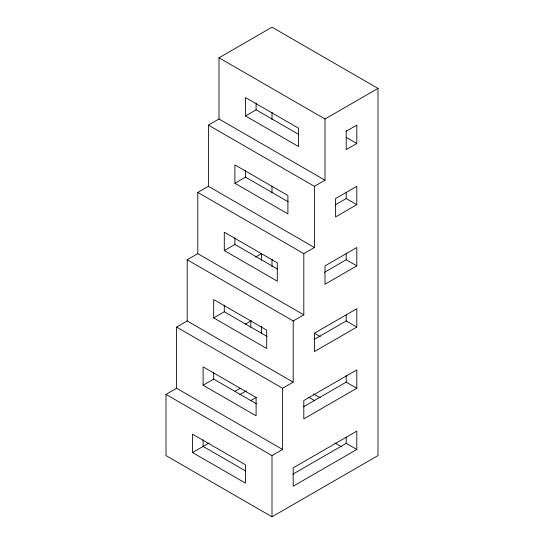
<?xml version="1.0" encoding="UTF-8"?>
<svg xmlns="http://www.w3.org/2000/svg" width="544" height="544" viewBox="0 0 544 544"><rect width="100%" height="100%" fill="white"/><g stroke="black" fill="none" stroke-linecap="round" stroke-linejoin="round"><path stroke-width="0.82" d="M219.001 57.8L324.999 119L324.999 180.2L219.001 119L219.001 57.8L272 27.2L377.998 88.4L377.998 455.6L272 516.8L166.002 455.6L166.002 394.4L176.596 388.28L282.601 449.48L282.601 388.28L176.596 327.08L176.596 388.28M208.4 125.12L314.398 186.32L314.398 247.52L208.4 186.32L208.4 125.12L219.001 119M245.5 115.94L298.5 146.54L298.5 128.18L245.5 97.58L245.5 115.94L256.102 109.82L298.792 134.47M197.798 192.44L303.804 253.64L303.804 314.84L197.798 253.64L197.798 192.44L208.4 186.32M324.999 119L377.998 88.4M234.899 183.26L287.898 213.86L287.898 195.5L234.899 164.9L234.899 183.26L245.5 177.14L288.198 201.79M346.202 131.24L356.803 125.12L356.803 143.48L346.202 149.6L346.202 130.682M187.197 259.76L293.202 320.96L293.202 382.16L187.197 320.96L187.197 259.76L197.798 253.64M314.398 186.32L324.999 180.2M224.298 250.58L277.297 281.18L277.297 262.82L224.298 232.22L224.298 250.58L234.899 244.46L277.596 269.11M335.233 204.891L346.202 198.56L356.803 204.68L356.803 186.32L335.6 198.56L335.6 216.92L356.803 204.68M255.551 257.02L261.399 253.64L261.399 260.318M176.596 327.08L187.197 320.96M303.804 253.64L314.398 247.52M213.697 317.9L266.703 348.5L266.703 330.14L213.697 299.54L213.697 317.9L224.298 311.78L266.995 336.43M324.516 272.279L346.202 259.76L356.803 265.88L356.803 247.52L324.999 265.88L324.999 284.24L356.803 265.88M245.208 324.19L251.097 320.79M293.202 320.96L303.804 314.84M203.102 385.22L256.102 415.82L256.102 397.46L203.102 366.86L203.102 385.22L213.697 379.1L256.394 403.75M314.398 333.2L356.803 308.72L356.803 327.08L314.398 351.56L314.398 333.2L320.287 336.6M314.038 339.531L346.202 320.96L356.803 327.08M235.083 391.238L240.196 388.28M239.836 394.611L246.412 390.816M250.437 400.731L256.285 397.358M282.601 388.28L293.202 382.16M192.501 452.54L245.5 483.14L245.5 464.78L192.501 434.18L192.501 452.54L209.127 442.938M303.504 406.81L346.202 382.16L356.803 388.28L356.803 369.92L303.804 400.52L303.804 418.88L356.803 388.28M166.002 394.4L272 455.6L282.601 449.48M292.835 474.171L346.202 443.36L356.803 449.48L356.803 431.12L293.202 467.84L293.202 486.2L356.803 449.48M346.202 137.36L356.803 143.48M313.664 393.978L320.287 397.8M308.808 397.29L314.697 400.69M334.873 442.938L341.448 446.74M245.793 471.07L203.102 446.42L203.102 439.742M346.202 192.719L346.202 198.56M346.202 253.082L346.202 259.76M346.202 315.119L346.202 320.96M346.202 375.482L346.202 382.16M346.202 437.519L346.202 443.36M272 112.118L272 119.762M272 185.966L272 192.753M272 258.958L272 266.594M272 455.6L272 516.8M261.399 326.522L261.399 333.2M256.102 103.142L256.102 109.82M250.798 320.402L250.798 327.08M245.5 170.462L245.5 177.14M234.899 237.782L234.899 244.46M224.298 305.102L224.298 311.78M213.697 372.422L213.697 379.1"/></g></svg>
